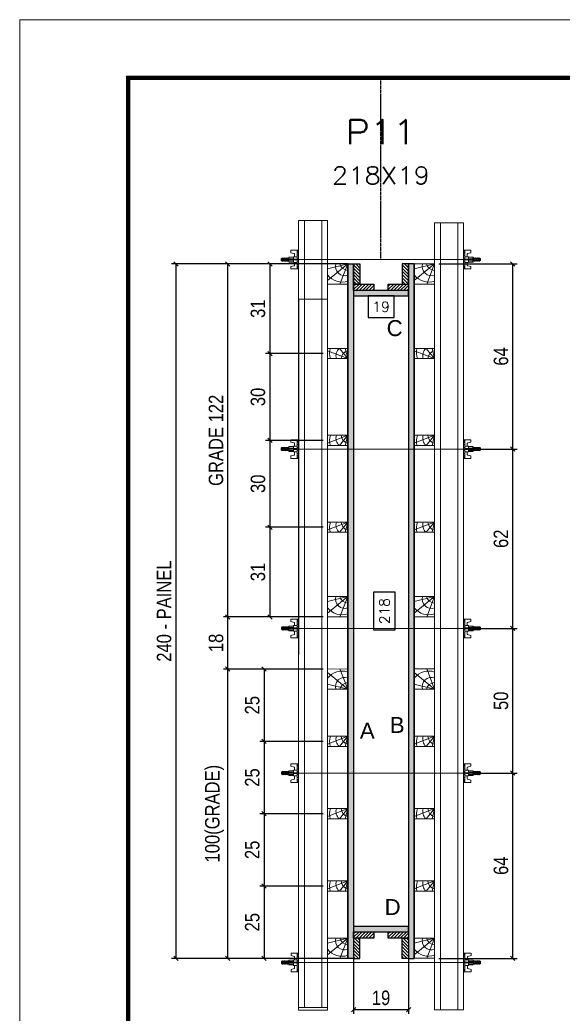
# Model space of a CAD drawing. Extents: x 808 to 7089, y -98 to 17032.
# Drawn here: x 5577 to 5952, y 15197 to 15884 of the extents above; entities that cross this region are included whole.
import ezdxf
from ezdxf.enums import TextEntityAlignment as Align

# ---------------------------------------------------------------- set-up
doc = ezdxf.new("R2010")
doc.units = 0
doc.linetypes.add('DASHED', pattern=[0.75, 0.5, -0.25])
doc.linetypes.add('HIDDEN', pattern=[0.375, 0.25, -0.125])
for name, color, linetype in [('CHAPA', 1, 'Continuous'), ('COTA', 241, 'Continuous'), ('Cota Seção (2x)', 241, 'Continuous'), ('MEIO_PONT', 93, 'Continuous'), ('SARRAFO', 251, 'Continuous'), ('Texto de Titulo', 7, 'Continuous'), ('Texto Qtd Sarr', 242, 'Continuous'), ('TEXTO_GERAL', 7, 'Continuous')]:
    doc.layers.add(name, color=color, linetype=linetype)
for name, color, linetype, lineweight in [('Folhas', 255, 'Continuous', 9), ('Hachura', 251, 'Continuous', 9), ('Madeira', 126, 'Continuous', 18), ('Perfil Metálico', 224, 'Continuous', 18), ('SARRAFO DE PRESSAO', 251, 'DASHED', 9), ('Texto Seção', 7, 'Continuous', 15)]:
    doc.layers.add(name, color=color, linetype=linetype, lineweight=lineweight)
doc.styles.add('ARIAL', font='arial.ttf')
doc.styles.add('COTA TECNICA 2X', font='techl___.ttf', dxfattribs={"height": 10})
doc.styles.add('ROMANS', font='romans.shx')
doc.dimstyles.new('SECAO PILAR', dxfattribs={"dimtxt": 10, "dimasz": 3, "dimexe": 3, "dimexo": 3, "dimgap": 3, "dimtad": 1, "dimdec": 1, "dimlfac": 0.5, "dimzin": 12, "dimdsep": 46, "dimtxsty": 'COTA TECNICA 2X', "dimblk1": 'OBLIQUE', "dimblk2": 'OBLIQUE', "dimsah": 1, "dimcen": 0.9, "dimclrd": 256, "dimclre": 256, "dimclrt": 256, "dimadec": 1, "dimazin": 3, "dimtfac": 1, "dimtdec": 1, "dimtmove": 0, "dimatfit": 3, "dimfxl": 1, "dimtolj": 1, "dimtzin": 12, "dimarcsym": 0})
doc.dimstyles.new('SECÇÃO 2', dxfattribs={"dimtxt": 7, "dimasz": 6, "dimexe": 0.18, "dimexo": 2, "dimgap": -4, "dimtad": 3, "dimdec": 1, "dimlfac": 0.5, "dimzin": 12, "dimdsep": 46, "dimtxsty": 'ROMANS', "dimblk": 'ARCHTICK', "dimcen": 0.09, "dimse1": 1, "dimse2": 1, "dimsd1": 1, "dimsd2": 1, "dimclrd": 180, "dimclre": 5, "dimclrt": 1, "dimadec": 0, "dimazin": 3, "dimtfac": 1, "dimtdec": 1, "dimtofl": 0, "dimtmove": 0, "dimatfit": 3, "dimldrblk": 'ARCHTICK', "dimfxl": 1, "dimtolj": 1, "dimtzin": 0, "dimarcsym": 0})
pattern_1 = [(135, (-17083.9401, 24839.2267), (-1.12253202, -1.12253202), [])]

# ---------------------------------------------------------------- blocks, each defined once
blk = doc.blocks.new('9999999999')
at = {"layer": 'Folhas'}
blk.add_lwpolyline([(98138.98, 34190.21), (99623.98, 34190.21), (99623.98, 35240.21), (98138.98, 35240.21)], close=True, dxfattribs=at)
at = {"layer": 'Folhas', "color": 30, "const_width": 3}
blk.add_lwpolyline([(98213.98, 34230.21), (99583.98, 34230.21), (99583.98, 35200.21), (98213.98, 35200.21)], close=True, dxfattribs=at)
blk = doc.blocks.new('titulo1')
at = {"layer": 'Defpoints', "color": 252, "linetype": 'HIDDEN', "ltscale": 2}
blk.add_line((0, 0), (0, 125), dxfattribs=at)
at = {"layer": 'Defpoints', "style": 'ROMANS', "oblique": 15}
blk.add_attdef('FOLHA', text='', height=10, dxfattribs=at).set_placement((0, 15.58), align=Align.MIDDLE_CENTER)
at = {"layer": 'Texto Qtd Sarr', "color": 3, "style": 'ROMANS', "oblique": 15}
for tag, height, p in [('TITULO', 17, (0, 71.45)), ('SEÇÃO', 12, (0, 41.55))]:
    blk.add_attdef(tag, text='', height=height, dxfattribs=at).set_placement(p, align=Align.MIDDLE_CENTER)
blk = doc.blocks.new('*D1153')
at = {"layer": 'Cota Seção (2x)', "color": 180, "lineweight": -2, "transparency": 16777216}
for p, q in [((5835.47, 15693.09), (5817.47, 15693.09)), ((5817.47, 15693.09), (5817.47, 15678.09)), ((5835.47, 15678.09), (5835.47, 15693.09)), ((5817.47, 15678.09), (5835.47, 15678.09))]:
    blk.add_line(p, q, dxfattribs=at)
at = {"layer": 'Defpoints', "color": 0, "transparency": 16777216}
for p in [(5807.47, 15675.95), (5845.47, 15675.95), (5807.47, 15674.09)]:
    blk.add_point(p, dxfattribs=at)
at = {"layer": 'Cota Seção (2x)', "color": 1, "transparency": 16777216, "insert": (5826.47, 15685.59), "char_height": 7, "attachment_point": 5, "style": 'ROMANS'}
blk.add_mtext('\\A1;19', dxfattribs=at)
blk = doc.blocks.new('_ArchTick')
at = {"color": 0, "linetype": 'ByBlock', "const_width": 0.15}
blk.add_lwpolyline([(-0.5, -0.5), (0.5, 0.5)], dxfattribs=at)
blk = doc.blocks.new('_Oblique')
at = {"color": 0, "linetype": 'ByBlock', "lineweight": -2}
blk.add_line((-0.5, -0.5), (0.5, 0.5), dxfattribs=at)
blk = doc.blocks.new('*D1154')
at = {"layer": 'Cota Seção (2x)', "lineweight": -2, "transparency": 16777216}
for p, q in [((5803.8, 15715.27), (5681.55, 15715.27)), ((5684.55, 15715.27), (5684.55, 15235.25)), ((5803.8, 15235.25), (5681.55, 15235.25))]:
    blk.add_line(p, q, dxfattribs=at)
at = {"layer": 'Defpoints', "color": 0, "transparency": 16777216}
for p in [(5806.8, 15715.27), (5684.55, 15235.25), (5806.8, 15235.25)]:
    blk.add_point(p, dxfattribs=at)
at = {"layer": 'Cota Seção (2x)', "lineweight": -2, "transparency": 16777216, "xscale": 3, "yscale": 3, "zscale": 3}
for p, rotation in [((5684.55, 15715.27), 90), ((5684.55, 15235.25), 270)]:
    blk.add_blockref('_Oblique', p, dxfattribs=dict(at, rotation=rotation))
at = {"layer": 'Cota Seção (2x)', "transparency": 16777216, "insert": (5676.45, 15475.26), "char_height": 10, "attachment_point": 5, "rotation": 90, "style": 'COTA TECNICA 2X'}
blk.add_mtext('\\A1;240 - PAINEL', dxfattribs=at)
blk = doc.blocks.new('C')
at = {"layer": 'Hachura', "color": 0}
for p, q in [((0, 3.22), (0, -3.22)), ((0.45, 3.22), (0, 3.22)), ((0.46, 3.16), (0, 3.16)), ((0.46, 3.05), (0, 3.05)), ((0.46, 2.88), (0, 2.88)), ((0, 2.75), (0, -1.16)), ((0.46, 2.65), (0, 2.65)), ((0.46, 2.23), (0, 2.23)), ((0.46, 1.51), (0, 1.51)), ((0.39, 0.49), (0.17, 0.49)), ((0.45, -3.23), (0.45, 3.22)), ((0.45, 3.22), (2.58, 3.22)), ((1.74, 0.97), (0.45, 0.97)), ((1.45, 0.1), (0.45, 0.1)), ((1.35, 1.94), (1.35, 0.96)), ((2.58, 2.39), (1.47, 2.09)), ((1.74, -0.97), (1.74, 0.97)), ((1.74, 0.97), (1.74, 0.84)), ((1.74, 0.97), (1.74, 0.84)), ((1.74, 0.84), (3.35, 0.84)), ((3.35, 0.45), (1.74, 0.45)), ((2.58, 3.22), (2.58, 2.39)), ((3.32, 0.84), (3.32, -0.84)), ((3.35, 0.84), (3.35, -0.84)), ((3.68, 0.45), (3.35, 0.45)), ((3.84, -0.52), (3.35, 0.45)), ((3.35, 0.06), (3.67, -0.57)), ((3.68, 0.45), (4.16, -0.52)), ((3.72, 0.5), (4.25, -0.57)), ((4.37, -0.55), (3.83, 0.53)), ((4.15, 0.45), (3.93, 0.45)), ((4.42, -0.52), (3.93, 0.45)), ((4.15, 0.45), (4.26, 0.45)), ((4.26, 0.45), (4.74, -0.52)), ((4.3, 0.5), (4.83, -0.57)), ((4.95, -0.55), (4.41, 0.53)), ((4.51, 0.45), (4.84, 0.45)), ((5, -0.52), (4.51, 0.45)), ((4.84, 0.45), (5.32, -0.52)), ((4.88, 0.5), (5.41, -0.57)), ((5.53, -0.55), (4.99, 0.53)), ((5.58, -0.52), (5.09, 0.45)), ((5.42, 0.45), (5.09, 0.45)), ((5.58, -0.52), (5.09, 0.45)), ((5.42, 0.45), (5.74, -0.19)), ((5.46, 0.5), (5.74, -0.07)), ((5.74, 0.19), (5.57, 0.53)), ((5.74, 0.32), (5.68, 0.45)), ((5.68, 0.45), (5.74, 0.45)), ((5.74, 0.45), (5.9, 0.29)), ((5.74, 0.45), (5.74, -0.52)), ((5.9, -0.36), (5.9, 0.29)), ((0.45, 0), (0, 0)), ((0.46, -1.52), (0, -1.52)), ((0.46, -2.23), (0, -2.23)), ((0.46, -2.65), (0, -2.65)), ((0.46, -2.88), (0, -2.88)), ((0.46, -3.05), (0, -3.05)), ((0.46, -3.16), (0, -3.16)), ((0, -3.22), (2.57, -3.22)), ((0.08, -0.48), (0.29, -0.48)), ((0.29, -0.48), (0.4, -0.48)), ((0.45, 0), (0.45, -0.97)), ((0.45, -0.16), (1.45, -0.16)), ((0.45, -0.65), (0.45, -0.32)), ((0.45, -3.23), (0.45, -0.65)), ((0.45, -0.97), (1.74, -0.97)), ((1.35, -1.94), (1.35, -0.97)), ((2.58, -2.39), (1.47, -2.1)), ((3.35, -0.32), (1.74, -0.32)), ((3.35, -0.84), (1.74, -0.84)), ((2.58, -3.23), (2.58, -2.39)), ((3.35, -0.07), (3.58, -0.52)), ((3.35, -0.52), (3.58, -0.52)), ((3.84, -0.52), (4.16, -0.52)), ((4.42, -0.52), (4.74, -0.52)), ((4.63, -0.52), (4.74, -0.52)), ((5, -0.52), (5.32, -0.52)), ((5.58, -0.52), (5.74, -0.52)), ((5.74, -0.52), (5.9, -0.36)), ((5.74, -0.52), (5.74, -0.52))]:
    blk.add_line(p, q, dxfattribs=at)
for centre, radius, start, end in [((1.52, 1.94), 0.161, 104.7436, 180), ((1.44, -0.03), 0.129, 272.695, 87.305), ((3.81, 0.39), 0.143, 25.5688, 154.4312), ((4.39, 0.39), 0.143, 25.5688, 154.4312), ((4.97, 0.39), 0.143, 25.5688, 154.4312), ((5.55, 0.39), 0.143, 25.5688, 154.4312), ((0.17, -0.37), 0.174, 221.744, 317.8592), ((1.52, -1.94), 0.161, 180, 255.2564), ((3.71, -0.4), 0.174, 222.1408, 318.256), ((4.29, -0.4), 0.174, 222.1408, 318.256), ((4.87, -0.4), 0.174, 222.1408, 318.256), ((5.45, -0.4), 0.174, 222.1408, 318.256), ((5.61, -0.4), 0.174, 317.8592, 318.256)]:
    blk.add_arc(centre, radius, start, end, dxfattribs=at)
blk = doc.blocks.new('PONTALETE')
at = {"layer": 'Madeira'}
for q in [(2.71, 7), (7, 5.76), (7, 1.74)]:
    blk.add_line((0, 0), q, dxfattribs=at)
blk.add_lwpolyline([(0, 0), (7, 0), (7, 7), (0, 7)], close=True, dxfattribs=at)
for centre, radius, start, end in [((2.04, 0.06), 6.23, 37.2818, 109.0913), ((1.09, 0.9), 3.19, 343.603, 109.9847), ((-0.21, -0.78), 3.09, 14.6322, 86.0383)]:
    blk.add_arc(centre, radius, start, end, dxfattribs=at)
blk = doc.blocks.new('MEIO PONTALETE')
at = {"layer": 'Madeira'}
for q in [(2.71, 7), (3.5, 2.88), (3.5, 0.87)]:
    blk.add_line((0, 0), q, dxfattribs=at)
blk.add_lwpolyline([(0, 0), (3.5, 0), (3.5, 7), (0, 7)], close=True, dxfattribs=at)
for centre, radius, start, end in [((2.04, 0.06), 6.23, 76.4499, 109.0913), ((1.09, 0.9), 3.19, 40.9063, 109.9847), ((-0.21, -0.78), 3.09, 14.6322, 86.0383)]:
    blk.add_arc(centre, radius, start, end, dxfattribs=at)
blk = doc.blocks.new('*D1164')
at = {"layer": 'Cota Seção (2x)', "lineweight": -2, "transparency": 16777216}
for p, q in [((5786.47, 15715.27), (5746.59, 15715.27)), ((5749.59, 15715.27), (5749.59, 15653.27)), ((5786.47, 15653.27), (5746.59, 15653.27))]:
    blk.add_line(p, q, dxfattribs=at)
at = {"layer": 'Defpoints', "color": 0, "transparency": 16777216}
for p in [(5789.47, 15715.27), (5749.59, 15653.27), (5789.47, 15653.27)]:
    blk.add_point(p, dxfattribs=at)
at = {"layer": 'Cota Seção (2x)', "lineweight": -2, "transparency": 16777216, "xscale": 3, "yscale": 3, "zscale": 3}
for p, rotation in [((5749.59, 15715.27), 90), ((5749.59, 15653.27), 270)]:
    blk.add_blockref('_Oblique', p, dxfattribs=dict(at, rotation=rotation))
at = {"layer": 'Cota Seção (2x)', "transparency": 16777216, "insert": (5741.37, 15684.27), "char_height": 10, "attachment_point": 5, "rotation": 90, "style": 'COTA TECNICA 2X'}
blk.add_mtext('\\A1;31', dxfattribs=at)
blk = doc.blocks.new('*D1165')
at = {"layer": 'Cota Seção (2x)', "lineweight": -2, "transparency": 16777216}
for p, q in [((5786.47, 15653.27), (5746.59, 15653.27)), ((5749.59, 15653.27), (5749.59, 15593.27)), ((5786.47, 15593.27), (5746.59, 15593.27))]:
    blk.add_line(p, q, dxfattribs=at)
at = {"layer": 'Defpoints', "color": 0, "transparency": 16777216}
for p in [(5789.47, 15653.27), (5749.59, 15593.27), (5789.47, 15593.27)]:
    blk.add_point(p, dxfattribs=at)
at = {"layer": 'Cota Seção (2x)', "lineweight": -2, "transparency": 16777216, "xscale": 3, "yscale": 3, "zscale": 3}
for p, rotation in [((5749.59, 15653.27), 90), ((5749.59, 15593.27), 270)]:
    blk.add_blockref('_Oblique', p, dxfattribs=dict(at, rotation=rotation))
at = {"layer": 'Cota Seção (2x)', "transparency": 16777216, "insert": (5741.37, 15623.27), "char_height": 10, "attachment_point": 5, "rotation": 90, "style": 'COTA TECNICA 2X'}
blk.add_mtext('\\A1;30', dxfattribs=at)
blk = doc.blocks.new('*D1166')
at = {"layer": 'Cota Seção (2x)', "lineweight": -2, "transparency": 16777216}
for p, q in [((5786.47, 15593.27), (5746.59, 15593.27)), ((5749.59, 15593.27), (5749.59, 15533.27)), ((5786.47, 15533.27), (5746.59, 15533.27))]:
    blk.add_line(p, q, dxfattribs=at)
at = {"layer": 'Defpoints', "color": 0, "transparency": 16777216}
for p in [(5789.47, 15593.27), (5749.59, 15533.27), (5789.47, 15533.27)]:
    blk.add_point(p, dxfattribs=at)
at = {"layer": 'Cota Seção (2x)', "lineweight": -2, "transparency": 16777216, "xscale": 3, "yscale": 3, "zscale": 3}
for p, rotation in [((5749.59, 15593.27), 90), ((5749.59, 15533.27), 270)]:
    blk.add_blockref('_Oblique', p, dxfattribs=dict(at, rotation=rotation))
at = {"layer": 'Cota Seção (2x)', "transparency": 16777216, "insert": (5741.37, 15563.27), "char_height": 10, "attachment_point": 5, "rotation": 90, "style": 'COTA TECNICA 2X'}
blk.add_mtext('\\A1;30', dxfattribs=at)
blk = doc.blocks.new('*D1167')
at = {"layer": 'Cota Seção (2x)', "lineweight": -2, "transparency": 16777216}
for p, q in [((5786.47, 15533.27), (5746.59, 15533.27)), ((5749.59, 15533.27), (5749.59, 15471.27)), ((5786.47, 15471.27), (5746.59, 15471.27))]:
    blk.add_line(p, q, dxfattribs=at)
at = {"layer": 'Defpoints', "color": 0, "transparency": 16777216}
for p in [(5789.47, 15533.27), (5749.59, 15471.27), (5789.47, 15471.27)]:
    blk.add_point(p, dxfattribs=at)
at = {"layer": 'Cota Seção (2x)', "lineweight": -2, "transparency": 16777216, "xscale": 3, "yscale": 3, "zscale": 3}
for p, rotation in [((5749.59, 15533.27), 90), ((5749.59, 15471.27), 270)]:
    blk.add_blockref('_Oblique', p, dxfattribs=dict(at, rotation=rotation))
at = {"layer": 'Cota Seção (2x)', "transparency": 16777216, "insert": (5741.37, 15502.27), "char_height": 10, "attachment_point": 5, "rotation": 90, "style": 'COTA TECNICA 2X'}
blk.add_mtext('\\A1;31', dxfattribs=at)
blk = doc.blocks.new('*D1168')
at = {"layer": 'Cota Seção (2x)', "lineweight": -2, "transparency": 16777216}
for p, q in [((5786.47, 15715.27), (5717.47, 15715.27)), ((5720.47, 15471.27), (5720.47, 15715.27)), ((5786.47, 15471.27), (5717.47, 15471.27))]:
    blk.add_line(p, q, dxfattribs=at)
at = {"layer": 'Defpoints', "color": 0, "transparency": 16777216}
for p in [(5720.47, 15715.27), (5789.47, 15715.27), (5789.47, 15471.27)]:
    blk.add_point(p, dxfattribs=at)
at = {"layer": 'Cota Seção (2x)', "lineweight": -2, "transparency": 16777216, "xscale": 3, "yscale": 3, "zscale": 3}
for p, rotation in [((5720.47, 15715.27), 90), ((5720.47, 15471.27), 270)]:
    blk.add_blockref('_Oblique', p, dxfattribs=dict(at, rotation=rotation))
at = {"layer": 'Cota Seção (2x)', "transparency": 16777216, "insert": (5712.37, 15593.27), "char_height": 10, "attachment_point": 5, "rotation": 90, "style": 'COTA TECNICA 2X'}
blk.add_mtext('\\A1;GRADE 122', dxfattribs=at)
blk = doc.blocks.new('*D1169')
at = {"layer": 'Cota Seção (2x)', "lineweight": -2, "transparency": 16777216}
for p, q in [((5786.47, 15471.27), (5717.47, 15471.27)), ((5720.47, 15435.23), (5720.47, 15471.27)), ((5786.52, 15435.23), (5717.47, 15435.23))]:
    blk.add_line(p, q, dxfattribs=at)
at = {"layer": 'Defpoints', "color": 0, "transparency": 16777216}
for p in [(5720.47, 15471.27), (5789.47, 15471.27), (5789.52, 15435.23)]:
    blk.add_point(p, dxfattribs=at)
at = {"layer": 'Cota Seção (2x)', "lineweight": -2, "transparency": 16777216, "xscale": 3, "yscale": 3, "zscale": 3}
for p, rotation in [((5720.47, 15471.27), 90), ((5720.47, 15435.23), 270)]:
    blk.add_blockref('_Oblique', p, dxfattribs=dict(at, rotation=rotation))
at = {"layer": 'Cota Seção (2x)', "transparency": 16777216, "insert": (5712.37, 15453.25), "char_height": 10, "attachment_point": 5, "rotation": 90, "style": 'COTA TECNICA 2X'}
blk.add_mtext('\\A1;18', dxfattribs=at)
blk = doc.blocks.new('*D1170')
at = {"layer": 'Cota Seção (2x)', "lineweight": -2, "transparency": 16777216}
for p, q in [((5893.06, 15363.26), (5920.53, 15363.26)), ((5917.53, 15235.25), (5917.53, 15363.26)), ((5866.51, 15235.25), (5920.53, 15235.25))]:
    blk.add_line(p, q, dxfattribs=at)
at = {"layer": 'Defpoints', "color": 0, "transparency": 16777216}
for p in [(5890.06, 15363.26), (5917.53, 15363.26), (5863.51, 15235.25)]:
    blk.add_point(p, dxfattribs=at)
at = {"layer": 'Cota Seção (2x)', "lineweight": -2, "transparency": 16777216, "xscale": 3, "yscale": 3, "zscale": 3}
for p, rotation in [((5917.53, 15363.26), 90), ((5917.53, 15235.25), 270)]:
    blk.add_blockref('_Oblique', p, dxfattribs=dict(at, rotation=rotation))
at = {"layer": 'Cota Seção (2x)', "transparency": 16777216, "insert": (5909.43, 15299.26), "char_height": 10, "attachment_point": 5, "rotation": 90, "style": 'COTA TECNICA 2X'}
blk.add_mtext('\\A1;64', dxfattribs=at)
blk = doc.blocks.new('*D1171')
at = {"layer": 'Cota Seção (2x)', "lineweight": -2, "transparency": 16777216}
for p, q in [((5886.41, 15463.26), (5920.53, 15463.26)), ((5917.53, 15363.26), (5917.53, 15463.26)), ((5893.06, 15363.26), (5920.53, 15363.26))]:
    blk.add_line(p, q, dxfattribs=at)
at = {"layer": 'Defpoints', "color": 0, "transparency": 16777216}
for p in [(5883.41, 15463.26), (5917.53, 15463.26), (5890.06, 15363.26)]:
    blk.add_point(p, dxfattribs=at)
at = {"layer": 'Cota Seção (2x)', "lineweight": -2, "transparency": 16777216, "xscale": 3, "yscale": 3, "zscale": 3}
for p, rotation in [((5917.53, 15463.26), 90), ((5917.53, 15363.26), 270)]:
    blk.add_blockref('_Oblique', p, dxfattribs=dict(at, rotation=rotation))
at = {"layer": 'Cota Seção (2x)', "transparency": 16777216, "insert": (5909.42, 15413.26), "char_height": 10, "attachment_point": 5, "rotation": 90, "style": 'COTA TECNICA 2X'}
blk.add_mtext('\\A1;50', dxfattribs=at)
blk = doc.blocks.new('*D1172')
at = {"layer": 'Cota Seção (2x)', "lineweight": -2, "transparency": 16777216}
for p, q in [((5886.41, 15587.26), (5920.53, 15587.26)), ((5917.53, 15463.26), (5917.53, 15587.26)), ((5886.41, 15463.26), (5920.53, 15463.26))]:
    blk.add_line(p, q, dxfattribs=at)
at = {"layer": 'Defpoints', "color": 0, "transparency": 16777216}
for p in [(5883.41, 15587.26), (5917.53, 15587.26), (5883.41, 15463.26)]:
    blk.add_point(p, dxfattribs=at)
at = {"layer": 'Cota Seção (2x)', "lineweight": -2, "transparency": 16777216, "xscale": 3, "yscale": 3, "zscale": 3}
for p, rotation in [((5917.53, 15587.26), 90), ((5917.53, 15463.26), 270)]:
    blk.add_blockref('_Oblique', p, dxfattribs=dict(at, rotation=rotation))
at = {"layer": 'Cota Seção (2x)', "transparency": 16777216, "insert": (5909.43, 15525.26), "char_height": 10, "attachment_point": 5, "rotation": 90, "style": 'COTA TECNICA 2X'}
blk.add_mtext('\\A1;62', dxfattribs=at)
blk = doc.blocks.new('*D1173')
at = {"layer": 'Cota Seção (2x)', "lineweight": -2, "transparency": 16777216}
for p, q in [((5866.47, 15715.27), (5920.53, 15715.27)), ((5917.53, 15587.26), (5917.53, 15715.27)), ((5886.41, 15587.26), (5920.53, 15587.26))]:
    blk.add_line(p, q, dxfattribs=at)
at = {"layer": 'Defpoints', "color": 0, "transparency": 16777216}
for p in [(5863.47, 15715.27), (5917.53, 15715.27), (5883.41, 15587.26)]:
    blk.add_point(p, dxfattribs=at)
at = {"layer": 'Cota Seção (2x)', "lineweight": -2, "transparency": 16777216, "xscale": 3, "yscale": 3, "zscale": 3}
for p, rotation in [((5917.53, 15715.27), 90), ((5917.53, 15587.26), 270)]:
    blk.add_blockref('_Oblique', p, dxfattribs=dict(at, rotation=rotation))
at = {"layer": 'Cota Seção (2x)', "transparency": 16777216, "insert": (5909.43, 15651.26), "char_height": 10, "attachment_point": 5, "rotation": 90, "style": 'COTA TECNICA 2X'}
blk.add_mtext('\\A1;64', dxfattribs=at)
blk = doc.blocks.new('*D1174')
at = {"layer": 'COTA', "lineweight": -2, "transparency": 16777216}
for p, q in [((5807.47, 15250.65), (5807.47, 15196.8)), ((5845.47, 15250.65), (5845.47, 15196.8)), ((5807.47, 15199.8), (5845.47, 15199.8))]:
    blk.add_line(p, q, dxfattribs=at)
at = {"layer": 'Defpoints', "color": 0, "transparency": 16777216}
for p in [(5807.47, 15253.65), (5845.47, 15253.65), (5845.47, 15199.8)]:
    blk.add_point(p, dxfattribs=at)
at = {"layer": 'COTA', "lineweight": -2, "transparency": 16777216, "xscale": 3, "yscale": 3, "zscale": 3, "rotation": 180}
blk.add_blockref('_Oblique', (5807.47, 15199.8), dxfattribs=at)
at = {"layer": 'COTA', "lineweight": -2, "transparency": 16777216, "xscale": 3, "yscale": 3, "zscale": 3}
blk.add_blockref('_Oblique', (5845.47, 15199.8), dxfattribs=at)
at = {"layer": 'COTA', "transparency": 16777216, "insert": (5826.47, 15207.88), "char_height": 10, "attachment_point": 5, "style": 'COTA TECNICA 2X'}
blk.add_mtext('\\A1;19', dxfattribs=at)
blk = doc.blocks.new('*D1137')
at = {"layer": 'Cota Seção (2x)', "lineweight": -2, "transparency": 16777216}
for p, q in [((5786.46, 15435.23), (5742.53, 15435.23)), ((5745.53, 15435.23), (5745.53, 15385.23)), ((5786.47, 15385.23), (5742.53, 15385.23))]:
    blk.add_line(p, q, dxfattribs=at)
at = {"layer": 'Defpoints', "color": 0, "transparency": 16777216}
for p in [(5789.46, 15435.23), (5745.53, 15385.23), (5789.47, 15385.23)]:
    blk.add_point(p, dxfattribs=at)
at = {"layer": 'Cota Seção (2x)', "lineweight": -2, "transparency": 16777216, "xscale": 3, "yscale": 3, "zscale": 3}
for p, rotation in [((5745.53, 15435.23), 90), ((5745.53, 15385.23), 270)]:
    blk.add_blockref('_Oblique', p, dxfattribs=dict(at, rotation=rotation))
at = {"layer": 'Cota Seção (2x)', "transparency": 16777216, "insert": (5737.42, 15410.23), "char_height": 10, "attachment_point": 5, "rotation": 90, "style": 'COTA TECNICA 2X'}
blk.add_mtext('\\A1;25', dxfattribs=at)
blk = doc.blocks.new('*D1138')
at = {"layer": 'Cota Seção (2x)', "lineweight": -2, "transparency": 16777216}
for p, q in [((5786.46, 15435.23), (5717.47, 15435.23)), ((5720.47, 15235.24), (5720.47, 15435.23)), ((5786.48, 15235.24), (5717.47, 15235.24))]:
    blk.add_line(p, q, dxfattribs=at)
at = {"layer": 'Defpoints', "color": 0, "transparency": 16777216}
for p in [(5720.47, 15435.23), (5789.46, 15435.23), (5789.48, 15235.24)]:
    blk.add_point(p, dxfattribs=at)
at = {"layer": 'Cota Seção (2x)', "lineweight": -2, "transparency": 16777216, "xscale": 3, "yscale": 3, "zscale": 3}
for p, rotation in [((5720.47, 15435.23), 90), ((5720.47, 15235.24), 270)]:
    blk.add_blockref('_Oblique', p, dxfattribs=dict(at, rotation=rotation))
at = {"layer": 'Cota Seção (2x)', "transparency": 16777216, "insert": (5711.25, 15335.24), "char_height": 10, "attachment_point": 5, "rotation": 90, "style": 'COTA TECNICA 2X'}
blk.add_mtext('\\A1;100(GRADE)', dxfattribs=at)
blk = doc.blocks.new('*D1157')
at = {"layer": 'Cota Seção (2x)', "lineweight": -2, "transparency": 16777216}
for p, q in [((5786.47, 15385.23), (5742.53, 15385.23)), ((5745.53, 15385.23), (5745.53, 15335.23)), ((5786.47, 15335.23), (5742.53, 15335.23))]:
    blk.add_line(p, q, dxfattribs=at)
at = {"layer": 'Defpoints', "color": 0, "transparency": 16777216}
for p in [(5789.47, 15385.23), (5745.53, 15335.23), (5789.47, 15335.23)]:
    blk.add_point(p, dxfattribs=at)
at = {"layer": 'Cota Seção (2x)', "lineweight": -2, "transparency": 16777216, "xscale": 3, "yscale": 3, "zscale": 3}
for p, rotation in [((5745.53, 15385.23), 90), ((5745.53, 15335.23), 270)]:
    blk.add_blockref('_Oblique', p, dxfattribs=dict(at, rotation=rotation))
at = {"layer": 'Cota Seção (2x)', "transparency": 16777216, "insert": (5737.42, 15360.23), "char_height": 10, "attachment_point": 5, "rotation": 90, "style": 'COTA TECNICA 2X'}
blk.add_mtext('\\A1;25', dxfattribs=at)
blk = doc.blocks.new('*D1158')
at = {"layer": 'Cota Seção (2x)', "lineweight": -2, "transparency": 16777216}
for p, q in [((5786.47, 15335.23), (5742.53, 15335.23)), ((5745.53, 15335.23), (5745.53, 15285.23)), ((5786.47, 15285.23), (5742.53, 15285.23))]:
    blk.add_line(p, q, dxfattribs=at)
at = {"layer": 'Defpoints', "color": 0, "transparency": 16777216}
for p in [(5789.47, 15335.23), (5745.53, 15285.23), (5789.47, 15285.23)]:
    blk.add_point(p, dxfattribs=at)
at = {"layer": 'Cota Seção (2x)', "lineweight": -2, "transparency": 16777216, "xscale": 3, "yscale": 3, "zscale": 3}
for p, rotation in [((5745.53, 15335.23), 90), ((5745.53, 15285.23), 270)]:
    blk.add_blockref('_Oblique', p, dxfattribs=dict(at, rotation=rotation))
at = {"layer": 'Cota Seção (2x)', "transparency": 16777216, "insert": (5737.42, 15310.23), "char_height": 10, "attachment_point": 5, "rotation": 90, "style": 'COTA TECNICA 2X'}
blk.add_mtext('\\A1;25', dxfattribs=at)
blk = doc.blocks.new('*D1159')
at = {"layer": 'Cota Seção (2x)', "lineweight": -2, "transparency": 16777216}
for p, q in [((5786.47, 15285.23), (5742.53, 15285.23)), ((5745.53, 15285.23), (5745.53, 15235.24)), ((5786.47, 15235.24), (5742.53, 15235.24))]:
    blk.add_line(p, q, dxfattribs=at)
at = {"layer": 'Defpoints', "color": 0, "transparency": 16777216}
for p in [(5789.47, 15285.23), (5745.53, 15235.24), (5789.47, 15235.24)]:
    blk.add_point(p, dxfattribs=at)
at = {"layer": 'Cota Seção (2x)', "lineweight": -2, "transparency": 16777216, "xscale": 3, "yscale": 3, "zscale": 3}
for p, rotation in [((5745.53, 15285.23), 90), ((5745.53, 15235.24), 270)]:
    blk.add_blockref('_Oblique', p, dxfattribs=dict(at, rotation=rotation))
at = {"layer": 'Cota Seção (2x)', "transparency": 16777216, "insert": (5737.42, 15260.24), "char_height": 10, "attachment_point": 5, "rotation": 90, "style": 'COTA TECNICA 2X'}
blk.add_mtext('\\A1;25', dxfattribs=at)
blk = doc.blocks.new('*D1160')
at = {"layer": 'Cota Seção (2x)', "color": 180, "lineweight": -2, "transparency": 16777216}
for p, q in [((5836.32, 15488.26), (5821.32, 15488.26)), ((5821.32, 15488.26), (5821.32, 15462.26)), ((5836.32, 15462.26), (5836.32, 15488.26)), ((5821.32, 15462.26), (5836.32, 15462.26))]:
    blk.add_line(p, q, dxfattribs=at)
at = {"layer": 'Defpoints', "color": 0, "transparency": 16777216}
for p in [(5840.32, 15693.27), (5845.47, 15693.27), (5845.47, 15257.25)]:
    blk.add_point(p, dxfattribs=at)
at = {"layer": 'Cota Seção (2x)', "color": 1, "transparency": 16777216, "insert": (5828.82, 15475.26), "char_height": 7, "attachment_point": 5, "rotation": 90, "style": 'ROMANS'}
blk.add_mtext('\\A1;218', dxfattribs=at)

msp = doc.modelspace()

# ---------------------------------------------------------------- hatches: boundary and pattern name
at = {"layer": 'Hachura'}
h = msp.add_hatch(color=256, dxfattribs=at)
h.dxf.hatch_style = 1
h.paths.add_polyline_path([(5803.47, 15235.25), (5807.47, 15235.25), (5807.47, 15715.27), (5803.47, 15715.27)])
h = msp.add_hatch(dxfattribs=at)
h.set_pattern_fill('ANSI31', color=256, scale=0.5, angle=450, style=0)
h.set_pattern_definition(pattern_1)
h.paths.add_polyline_path([(5807.47, 15701.27), (5811.87, 15701.27), (5811.87, 15715.27), (5807.47, 15715.27)])
h = msp.add_hatch(dxfattribs=at)
h.set_pattern_fill('ANSI31', color=256, scale=0.5, angle=450, style=0)
h.set_pattern_definition(pattern_1)
h.paths.add_polyline_path([(5845.47, 15701.27), (5841.07, 15701.27), (5841.07, 15715.27), (5845.47, 15715.27)])
h = msp.add_hatch(color=256, dxfattribs=at)
h.dxf.hatch_style = 1
h.paths.add_polyline_path([(5845.47, 15235.25), (5849.47, 15235.25), (5849.47, 15715.27), (5845.47, 15715.27)])
h = msp.add_hatch(dxfattribs=at)
h.set_pattern_fill('ANSI31', color=256, scale=0.5, angle=540, style=0)
h.set_pattern_definition([(225, (-3681.4838, -7228.1333), (1.12253202, -1.12253202), [])])
h.paths.add_polyline_path([(5807.47, 15701.27), (5807.47, 15696.87), (5821.47, 15696.87), (5821.47, 15701.27)])
h = msp.add_hatch(color=256, dxfattribs=at)
h.dxf.hatch_style = 1
h.paths.add_polyline_path([(5807.47, 15696.87), (5807.47, 15693.27), (5845.47, 15693.27), (5845.47, 15696.87)])
h = msp.add_hatch(dxfattribs=at)
h.set_pattern_fill('ANSI31', color=256, scale=0.5, angle=540, style=0)
h.set_pattern_definition([(225, (-3657.4838, -7228.1333), (1.12253202, -1.12253202), [])])
h.paths.add_polyline_path([(5831.47, 15701.27), (5831.47, 15696.87), (5845.47, 15696.87), (5845.47, 15701.27)])
h = msp.add_hatch(color=256, dxfattribs=at)
h.dxf.hatch_style = 1
h.paths.add_polyline_path([(5807.47, 15257.25), (5807.47, 15253.65), (5845.47, 15253.65), (5845.47, 15257.25)])
h = msp.add_hatch(dxfattribs=at)
h.set_pattern_fill('ANSI31', color=256, scale=0.5, angle=540, style=0)
h.set_pattern_definition([(225, (-3681.4838, -7675.7532), (1.12253202, -1.12253202), [])])
h.paths.add_polyline_path([(5807.47, 15253.65), (5807.47, 15249.25), (5821.47, 15249.25), (5821.47, 15253.65)])
h = msp.add_hatch(dxfattribs=at)
h.set_pattern_fill('ANSI31', color=256, scale=0.5, angle=450, style=0)
h.set_pattern_definition([(135, (-17083.9401, 24738.2068), (-1.12253202, -1.12253202), [])])
h.paths.add_polyline_path([(5807.47, 15249.25), (5811.87, 15249.25), (5811.87, 15235.25), (5807.47, 15235.25)])
h = msp.add_hatch(dxfattribs=at)
h.set_pattern_fill('ANSI31', color=256, scale=0.5, angle=540, style=0)
h.set_pattern_definition([(225, (-3657.4838, -7675.7532), (1.12253202, -1.12253202), [])])
h.paths.add_polyline_path([(5831.47, 15253.65), (5831.47, 15249.25), (5845.47, 15249.25), (5845.47, 15253.65)])
h = msp.add_hatch(dxfattribs=at)
h.set_pattern_fill('ANSI31', color=256, scale=0.5, angle=450, style=0)
h.set_pattern_definition([(135, (-17083.9401, 24738.2068), (-1.12253202, -1.12253202), [])])
h.paths.add_polyline_path([(5845.47, 15249.25), (5841.07, 15249.25), (5841.07, 15235.25), (5845.47, 15235.25)])

# ---------------------------------------------------------------- linework, layer by layer
at = {"layer": 'CHAPA'}
for points in [[(5807.47, 15235.25), (5803.47, 15235.25), (5803.47, 15715.27), (5807.47, 15715.27)], [(5845.47, 15235.25), (5849.47, 15235.25), (5849.47, 15715.27), (5845.47, 15715.27)], [(5807.47, 15696.87), (5807.47, 15693.27), (5845.47, 15693.27), (5845.47, 15696.87)], [(5807.47, 15257.25), (5807.47, 15253.65), (5845.47, 15253.65), (5845.47, 15257.25)]]:
    msp.add_lwpolyline(points, close=True, dxfattribs=at)
at = {"layer": 'COTA', "linetype": 'ByBlock'}
for p, q in [((5803.47, 15715.27), (5803.47, 15235.25)), ((5849.47, 15715.27), (5849.47, 15235.25))]:
    msp.add_line(p, q, dxfattribs=at)
at = {"layer": 'Hachura'}
for p, q in [((5758.48, 15718.19), (5890.4, 15718.2)), ((5758.49, 15587.26), (5890.41, 15587.26)), ((5758.5, 15463.26), (5890.41, 15463.26)), ((5758.5, 15363.26), (5890.42, 15363.26)), ((5758.6, 15232.33), (5890.52, 15232.34))]:
    msp.add_line(p, q, dxfattribs=at)
at = {"layer": 'Madeira'}
for points in [[(5789.47, 15471.27), (5803.47, 15471.27), (5803.47, 15715.27), (5789.47, 15715.27)], [(5849.47, 15471.27), (5863.47, 15471.27), (5863.47, 15715.27), (5849.47, 15715.27)], [(5803.47, 15435.25), (5789.47, 15435.23), (5789.47, 15235.24), (5803.47, 15235.25)], [(5863.47, 15435.26), (5849.47, 15435.25), (5849.47, 15235.25), (5863.47, 15235.27)]]:
    msp.add_lwpolyline(points, close=True, dxfattribs=at)
at = {"layer": 'Perfil Metálico'}
for p, q in [((5769.47, 15745.33), (5769.47, 15201.33)), ((5769.47, 15745.33), (5789.47, 15745.33)), ((5773.47, 15201.33), (5773.47, 15745.33)), ((5785.47, 15201.33), (5785.47, 15745.33)), ((5789.47, 15745.33), (5789.47, 15201.33)), ((5863.47, 15743.73), (5863.47, 15199.73)), ((5863.47, 15743.73), (5883.47, 15743.73)), ((5867.47, 15199.73), (5867.47, 15743.73)), ((5879.47, 15199.73), (5879.47, 15743.73)), ((5883.47, 15743.73), (5883.47, 15199.73)), ((5769.47, 15201.33), (5789.47, 15201.33)), ((5863.47, 15199.73), (5883.47, 15199.73))]:
    msp.add_line(p, q, dxfattribs=at)
msp.add_lwpolyline([(5789.47, 15199.54), (5769.47, 15199.54), (5769.53, 15690.97), (5789.53, 15690.97)], close=True, dxfattribs=at)
at = {"layer": 'SARRAFO'}
for points in [[(5811.87, 15715.27), (5811.87, 15701.27), (5807.47, 15701.27), (5807.47, 15715.27)], [(5811.87, 15715.27), (5811.87, 15701.27), (5807.47, 15701.27), (5807.47, 15715.27)], [(5841.07, 15715.27), (5841.07, 15701.27), (5845.47, 15701.27), (5845.47, 15715.27)], [(5841.07, 15715.27), (5841.07, 15701.27), (5845.47, 15701.27), (5845.47, 15715.27)], [(5821.47, 15696.87), (5807.47, 15696.87), (5807.47, 15701.27), (5821.47, 15701.27)], [(5821.47, 15696.87), (5807.47, 15696.87), (5807.47, 15701.27), (5821.47, 15701.27)], [(5845.47, 15696.87), (5831.47, 15696.87), (5831.47, 15701.27), (5845.47, 15701.27)], [(5845.47, 15696.87), (5831.47, 15696.87), (5831.47, 15701.27), (5845.47, 15701.27)], [(5821.47, 15249.25), (5807.47, 15249.25), (5807.47, 15253.65), (5821.47, 15253.65)], [(5821.47, 15249.25), (5807.47, 15249.25), (5807.47, 15253.65), (5821.47, 15253.65)], [(5811.87, 15235.25), (5811.87, 15249.25), (5807.47, 15249.25), (5807.47, 15235.25)], [(5811.87, 15235.25), (5811.87, 15249.25), (5807.47, 15249.25), (5807.47, 15235.25)], [(5845.47, 15249.25), (5831.47, 15249.25), (5831.47, 15253.65), (5845.47, 15253.65)], [(5845.47, 15249.25), (5831.47, 15249.25), (5831.47, 15253.65), (5845.47, 15253.65)], [(5841.07, 15235.25), (5841.07, 15249.25), (5845.47, 15249.25), (5845.47, 15235.25)], [(5841.07, 15235.25), (5841.07, 15249.25), (5845.47, 15249.25), (5845.47, 15235.25)]]:
    msp.add_lwpolyline(points, close=True, dxfattribs=at)

# ---------------------------------------------------------------- block references
at = {"layer": 'Hachura', "linetype": 'Continuous', "yscale": 2, "zscale": 2, "rotation": 180}
for p, xscale in [((5769.28, 15718.19), 2), ((5883.4, 15718.19), -2), ((5769.29, 15587.26), 2), ((5883.41, 15587.26), -2), ((5769.3, 15463.26), 2), ((5883.41, 15463.26), -2), ((5769.3, 15363.26), 2), ((5883.42, 15363.26), -2), ((5769.4, 15232.33), 2), ((5883.52, 15232.33), -2)]:
    msp.add_blockref('C', p, dxfattribs=dict(at, xscale=xscale))
at = {"layer": 'Madeira'}
for name, p, xscale, yscale, zscale, rotation in [('PONTALETE', (5803.47, 15421.25), -2, 2, 2, 0.06291069689670081), ('PONTALETE', (5863.47, 15421.26), -2, 2, 2, 0.06291069689670081), ('MEIO PONTALETE', (5803.46, 15388.75), -1.999999997962732, 1.999999997962732, 1.999999997962732, 90.0629106968967), ('MEIO PONTALETE', (5863.46, 15388.76), -1.999999997962732, 1.999999997962732, 1.999999997962732, 90.0629106968967), ('MEIO PONTALETE', (5803.46, 15338.75), -1.999999997962732, 1.999999997962732, 1.999999997962732, 90.0629106968967), ('MEIO PONTALETE', (5863.46, 15338.76), -1.999999997962732, 1.999999997962732, 1.999999997962732, 90.0629106968967), ('MEIO PONTALETE', (5803.46, 15288.75), -1.999999997962732, 1.999999997962732, 1.999999997962732, 90.0629106968967), ('MEIO PONTALETE', (5863.46, 15288.76), -1.999999997962732, 1.999999997962732, 1.999999997962732, 90.0629106968967), ('PONTALETE', (5803.45, 15249.25), 2, 2, 2, 180.0629106968967), ('PONTALETE', (5863.45, 15249.27), 2, 2, 2, 180.0629106968967)]:
    msp.add_blockref(name, p, dxfattribs=dict(at, xscale=xscale, yscale=yscale, zscale=zscale, rotation=rotation))
at = {"layer": 'MEIO_PONT'}
for name, p, xscale, yscale, zscale, rotation in [('PONTALETE', (5803.47, 15715.27), 2, 2, 2, 180), ('PONTALETE', (5863.47, 15715.27), 2, 2, 2, 180), ('MEIO PONTALETE', (5803.47, 15649.77), 1.999999997962732, 1.999999997962732, 1.999999997962732, 90), ('MEIO PONTALETE', (5863.47, 15649.77), 1.999999997962732, 1.999999997962732, 1.999999997962732, 90), ('MEIO PONTALETE', (5803.47, 15596.77), -1.999999997962732, 1.999999997962732, 1.999999997962732, 90), ('MEIO PONTALETE', (5863.47, 15596.77), -1.999999997962732, 1.999999997962732, 1.999999997962732, 90), ('MEIO PONTALETE', (5803.47, 15536.77), -1.999999997962732, 1.999999997962732, 1.999999997962732, 90), ('MEIO PONTALETE', (5863.47, 15536.77), -1.999999997962732, 1.999999997962732, 1.999999997962732, 90), ('PONTALETE', (5803.47, 15485.27), 2, 2, 2, 180), ('PONTALETE', (5863.47, 15485.27), 2, 2, 2, 180)]:
    msp.add_blockref(name, p, dxfattribs=dict(at, xscale=xscale, yscale=yscale, zscale=zscale, rotation=rotation))
at = {"layer": 'SARRAFO DE PRESSAO', "color": 6, "linetype": 'ByBlock'}
msp.add_blockref('9999999999', (-92562.31, -19356.3), dxfattribs=at)
at = {"layer": 'Texto Seção'}
ref = msp.add_blockref('titulo1', (5826.32, 15718.91), dxfattribs=at)
ref.add_attrib('TITULO', 'P11', dxfattribs={"layer": 'Texto de Titulo', "color": 7, "height": 17, "style": 'ROMANS', "width": 1.1}).set_placement((5826.32, 15806.41), align=Align.MIDDLE_CENTER)
ref.add_attrib('SEÇÃO', '218X19', dxfattribs={"layer": 'Texto de Titulo', "color": 7, "height": 12, "style": 'ROMANS', "width": 1.1}).set_placement((5826.32, 15776.41), align=Align.MIDDLE_CENTER)

# ---------------------------------------------------------------- texts
at = {"layer": 'TEXTO_GERAL', "style": 'ARIAL'}
for s, p in [('C', (5835.88, 15670.87)), ('B', (5837.64, 15396.55)), ('A', (5816.93, 15392.63)), ('D', (5834.47, 15270.71))]:
    msp.add_text(s, height=11, dxfattribs=at).set_placement(p, align=Align.MIDDLE_CENTER)

# ---------------------------------------------------------------- dimensions: what is measured, and where the dimension line sits
at = {"layer": 'COTA'}
dim = msp.add_linear_dim(base=(5845.47, 15199.8), p1=(5807.47, 15253.65), p2=(5845.47, 15253.65), dimstyle='SECAO PILAR', dxfattribs=at)
dim.commit()
dim.dimension.update_dxf_attribs({"geometry": '*D1174', "text_midpoint": (5826.47, 15207.88)})
at = {"layer": 'Cota Seção (2x)', "color": 241}
for base, p1, p2, angle, text, picture, middle in [((5684.55, 15235.25), (5806.8, 15715.27), (5806.8, 15235.25), 90, '<> - PAINEL', '*D1154', (5676.45, 15475.26)), ((5720.47, 15715.27), (5789.47, 15471.27), (5789.47, 15715.27), 90, 'GRADE <>', '*D1168', (5712.37, 15593.27)), ((5720.47, 15435.23), (5789.48, 15235.24), (5789.46, 15435.23), 270, '<>(GRADE)', '*D1138', (5711.25, 15335.24))]:
    dim = msp.add_linear_dim(base=base, p1=p1, p2=p2, angle=angle, text=text, dimstyle='SECAO PILAR', dxfattribs=at)
    dim.commit()
    dim.dimension.update_dxf_attribs({"geometry": picture, "text_midpoint": middle})
for base, p1, p2, angle, dimstyle, picture, middle in [((5749.59, 15653.27), (5789.47, 15715.27), (5789.47, 15653.27), 90, 'SECAO PILAR', '*D1164', (5741.37, 15684.27)), ((5917.53, 15715.27), (5883.41, 15587.26), (5863.47, 15715.27), 90, 'SECAO PILAR', '*D1173', (5909.43, 15651.26)), ((5807.47, 15674.09), (5845.47, 15675.95), (5807.47, 15675.95), 180, 'SECÇÃO 2', '*D1153', (5826.47, 15685.59)), ((5840.32, 15693.27), (5845.47, 15257.25), (5845.47, 15693.27), 90, 'SECÇÃO 2', '*D1160', (5828.82, 15475.26)), ((5749.59, 15593.27), (5789.47, 15653.27), (5789.47, 15593.27), 90, 'SECAO PILAR', '*D1165', (5741.37, 15623.27)), ((5749.59, 15533.27), (5789.47, 15593.27), (5789.47, 15533.27), 90, 'SECAO PILAR', '*D1166', (5741.37, 15563.27)), ((5917.53, 15587.26), (5883.41, 15463.26), (5883.41, 15587.26), 90, 'SECAO PILAR', '*D1172', (5909.43, 15525.26)), ((5749.59, 15471.27), (5789.47, 15533.27), (5789.47, 15471.27), 90, 'SECAO PILAR', '*D1167', (5741.37, 15502.27)), ((5720.47, 15471.27), (5789.52, 15435.23), (5789.47, 15471.27), 90, 'SECAO PILAR', '*D1169', (5712.37, 15453.25)), ((5917.53, 15463.26), (5890.06, 15363.26), (5883.41, 15463.26), 90, 'SECAO PILAR', '*D1171', (5909.42, 15413.26)), ((5745.53, 15385.23), (5789.46, 15435.23), (5789.47, 15385.23), 270, 'SECAO PILAR', '*D1137', (5737.42, 15410.23)), ((5745.53, 15335.23), (5789.47, 15385.23), (5789.47, 15335.23), 270, 'SECAO PILAR', '*D1157', (5737.42, 15360.23)), ((5917.53, 15363.26), (5863.51, 15235.25), (5890.06, 15363.26), 90, 'SECAO PILAR', '*D1170', (5909.43, 15299.26)), ((5745.53, 15285.23), (5789.47, 15335.23), (5789.47, 15285.23), 270, 'SECAO PILAR', '*D1158', (5737.42, 15310.23)), ((5745.53, 15235.24), (5789.47, 15285.23), (5789.47, 15235.24), 270, 'SECAO PILAR', '*D1159', (5737.42, 15260.24))]:
    dim = msp.add_linear_dim(base=base, p1=p1, p2=p2, angle=angle, dimstyle=dimstyle, dxfattribs=at)
    dim.commit()
    dim.dimension.update_dxf_attribs({"geometry": picture, "text_midpoint": middle})

doc.saveas('drawing.dxf')
